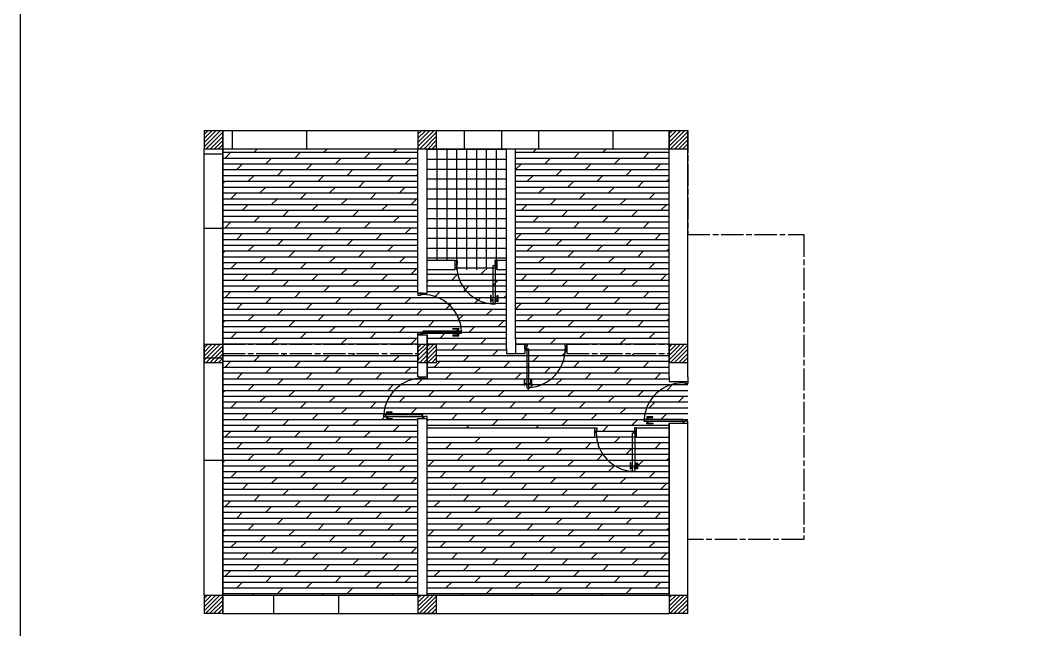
# Model space of a CAD drawing. Header units: inches. Extents: x 5 to 80005, y 6 to 60006.
# Drawn here: x 5 to 21884, y 32813 to 45927 of the extents above; entities that cross this region are included whole.
import ezdxf

# ---------------------------------------------------------------- set-up
doc = ezdxf.new("R2010")
doc.units = ezdxf.units.IN
doc.header["$MEASUREMENT"] = 0
doc.linetypes.add('ACAD_ISO08W100', pattern=[36, 24, -3, 6, -3])
doc.layers.add('freecads.com', color=7, linetype='Continuous')

# ---------------------------------------------------------------- blocks, each defined once
blk = doc.blocks.new('columnn')
h = blk.add_hatch()
h.set_pattern_fill('ANSI31', color=256, scale=500)
h.set_pattern_definition([(45, (-20875.046, -16891.983), (-44.19417, 44.19417), [])])
h.paths.add_polyline_path([(0, 200), (-200, 200), (-200, 0), (0, 0)])
h.paths.add_polyline_path([(200, 200), (0, 200), (0, 0), (200, 0)])
h.paths.add_polyline_path([(0, 0), (-200, 0), (-200, -200), (0, -200)])
h.paths.add_polyline_path([(200, 0), (0, 0), (0, -200), (200, -200)])
for p, q in [((-200, 200), (-200, -200)), ((-200, 200), (200, 200)), ((200, -200), (200, 200)), ((200, -200), (-200, -200))]:
    blk.add_line(p, q)

msp = doc.modelspace()

# ---------------------------------------------------------------- hatches: boundary and pattern name
at = {"ltscale": 20}
h = msp.add_hatch(dxfattribs=at)
h.set_pattern_fill('DOLMIT', color=33, scale=500)
h.set_pattern_definition([(0, (-682717.71, -293661.7), (0, 125), []), (45, (-682717.7, -293661.7), (-250, 250), [176.7767, -353.5534])])
h.paths.add_polyline_path([(8557.29238, 43157.29966), (4357.29238, 43157.29966), (4357.29238, 38957.29966), (8557.29238, 38957.29966), (8557.29238, 39157.29966), (8757.29238, 39157.29966), (8757.29238, 40057.29966), (8557.29238, 40057.29966)])
h.paths.add_polyline_path([(8557.29238, 37357.29966), (8757.29238, 37357.29966), (8757.29238, 38257.29966), (8557.29238, 38257.29966), (8557.29238, 38757.29966), (4357.29238, 38757.29966), (4357.29238, 38557.29966), (4357.29238, 33557.29966), (8557.29238, 33557.29966)])
h.paths.add_polyline_path([(14357.29238, 38157.29966), (13957.29238, 38157.29966), (13957.29238, 38257.29966), (13957.29238, 38757.29966), (11757.29238, 38757.29966), (10857.29238, 38757.29966), (10457.29238, 38757.29966), (10457.29238, 38857.29966), (10457.29238, 40557.29966), (10257.29238, 40557.29966), (9357.29238, 40557.29966), (8757.29238, 40557.29966), (8757.29238, 40057.29966), (8757.29238, 39157.29966), (8757.29238, 38957.29966), (8957.29238, 38957.29966), (8957.29238, 38557.29966), (8757.29238, 38557.29966), (8757.29238, 38257.29966), (8757.29238, 37357.29966), (8757.29238, 37157.29966), (12257.29238, 37157.29966), (12357.29238, 37157.29966), (13257.29238, 37157.29966), (13957.29238, 37157.29966), (13957.29238, 37257.29966), (14357.29238, 37257.29966)])
h.paths.add_polyline_path([(13957.29238, 36957.29966), (13257.29238, 36957.29966), (13257.29238, 37157.29966), (12357.29238, 37157.29966), (12357.29238, 36957.29966), (12257.29238, 36957.29966), (8757.29238, 36957.29966), (8757.29238, 33557.29966), (8957.29238, 33557.29966), (13957.29238, 33557.29966)])
h.paths.add_polyline_path([(13957.29238, 43157.29966), (10657.29238, 43157.29966), (10657.29238, 39057.29966), (10657.29238, 38957.29966), (10857.29238, 38957.29966), (10857.29238, 38757.29966), (11757.29238, 38757.29966), (11757.29238, 38957.29966), (13957.29238, 38957.29966)])
at = {"ltscale": 20, "true_color": 0xadddf7}
h = msp.add_hatch(dxfattribs=at)
h.set_pattern_fill('NET', color=141, scale=1700)
h.set_pattern_definition([(0, (-682717.7, -293661.7), (0, 212.5), []), (90, (-682717.7, -293661.7), (-212.5, 1e-14), [])])
h.paths.add_polyline_path([(10457.29238, 43157.29966), (8757.29238, 43157.29966), (8757.29238, 40757.29966), (9357.29238, 40757.29966), (9357.29238, 40557.29966), (10257.29238, 40557.29966), (10257.29238, 40757.29966), (10457.29238, 40757.29966)])

# ---------------------------------------------------------------- linework, layer by layer
for p, q in [((4357.29238, 43557.29966), (4357.29238, 33157.29966)), ((4357.29238, 43557.29966), (13957.29238, 43557.29966)), ((4557.29238, 43557.29966), (4557.29238, 43157.29966)), ((6157.29238, 43557.29966), (6157.29238, 43157.29966)), ((9557.29238, 43157.29966), (9557.29238, 43557.29966)), ((10357.29238, 43157.29966), (10357.29238, 43557.29966)), ((11157.29238, 43157.29966), (11157.29238, 43557.29966)), ((12757.29238, 43157.29966), (12757.29238, 43557.29966)), ((13957.29238, 38257.29966), (13957.29238, 43557.29966)), ((14357.29238, 43157.29966), (3957.29238, 43157.29966)), ((3957.29238, 33557.29966), (3957.29238, 43157.29966)), ((4357.29238, 33557.29966), (4357.29238, 43157.29966)), ((13957.29238, 43157.29966), (4357.29238, 43157.29966)), ((8557.29238, 40057.29966), (8557.29238, 43157.29966)), ((8757.29238, 40057.29966), (8757.29238, 43157.29966)), ((10457.29238, 38857.29966), (10457.29238, 43157.29966)), ((10657.29238, 39057.29966), (10657.29238, 43157.29966)), ((13957.29238, 38257.29966), (13957.29238, 43157.29966)), ((14357.29238, 38257.29966), (14357.29238, 43157.29966)), ((3957.29238, 43057.29966), (4357.29238, 43057.29966)), ((3957.29238, 41457.29966), (4357.29238, 41457.29966)), ((9357.29238, 40757.29966), (8757.29238, 40757.29966)), ((9357.29238, 40557.29966), (9357.29238, 40757.29966)), ((10257.29238, 40557.29966), (10257.29238, 40757.29966)), ((10457.29238, 40757.29966), (10257.29238, 40757.29966)), ((9357.29238, 40557.29966), (8757.29238, 40557.29966)), ((9357.29238, 40557.29966), (8757.29238, 40557.29966)), ((10457.29238, 40557.29966), (10257.29238, 40557.29966)), ((10457.29238, 40557.29966), (10257.29238, 40557.29966)), ((8557.29238, 40057.29966), (8757.29238, 40057.29966)), ((8557.29238, 39157.29966), (8757.29238, 39157.29966)), ((8557.29238, 38257.29966), (8557.29238, 39157.29966)), ((8757.29238, 38257.29966), (8757.29238, 39157.29966)), ((4357.29238, 38657.29966), (3957.29238, 38657.29966)), ((8557.29238, 38257.29966), (8757.29238, 38257.29966)), ((13957.29238, 38157.29966), (14357.29238, 38157.29966)), ((8557.29238, 37357.29966), (8757.29238, 37357.29966)), ((8557.29238, 33557.29966), (8557.29238, 37357.29966)), ((8757.29238, 33557.29966), (8757.29238, 37357.29966)), ((13957.29238, 37257.29966), (13957.29238, 33157.29966)), ((13957.29238, 37257.29966), (14357.29238, 37257.29966)), ((13957.29238, 33557.29966), (13957.29238, 37257.29966)), ((14357.29238, 33557.29966), (14357.29238, 37257.29966)), ((8757.29238, 37157.29966), (12257.29238, 37157.29966)), ((12357.29238, 36957.29966), (12357.29238, 37157.29966)), ((13257.29238, 37157.29966), (13957.29238, 37157.29966)), ((13257.29238, 37157.29966), (13957.29238, 37157.29966)), ((13257.29238, 36957.29966), (13257.29238, 37157.29966)), ((8757.29238, 36957.29966), (12257.29238, 36957.29966)), ((13257.29238, 36957.29966), (13957.29238, 36957.29966)), ((4357.29238, 36457.29966), (3957.29238, 36457.29966)), ((4357.29238, 33557.29966), (13957.29238, 33557.29966)), ((5457.29238, 33157.29966), (5457.29238, 33557.29966)), ((6857.29238, 33157.29966), (6857.29238, 33557.29966)), ((4357.29238, 33157.29966), (13957.29238, 33157.29966))]:
    msp.add_line(p, q)
at = {"color": 7, "linetype": 'ACAD_ISO08W100', "ltscale": 20}
for p, q in [((14357.29238, 43557.29966), (14357.29238, 41317.29966)), ((14357.29238, 41317.29966), (16858.29238, 41317.29966)), ((16858.29238, 41317.29966), (16858.29238, 34752.29966)), ((16858.29238, 34752.29966), (14357.29238, 34752.29966))]:
    msp.add_line(p, q, dxfattribs=at)
at = {"color": 7, "linetype": 'ACAD_ISO08W100', "ltscale": 20, "true_color": 0xffffff}
for p, q in [((13957.29238, 38957.29966), (13957.29238, 43157.29966)), ((4357.29238, 38957.29966), (8557.29238, 38957.29966)), ((10657.29238, 39057.29966), (10657.29238, 38757.29966)), ((10657.29238, 38957.29966), (10857.29238, 38957.29966)), ((10857.29238, 38957.29966), (10857.29238, 38757.29966)), ((11757.29238, 38957.29966), (13957.29238, 38957.29966)), ((11757.29238, 38957.29966), (11757.29238, 38757.29966)), ((4357.29238, 38757.29966), (8557.29238, 38757.29966)), ((10457.29238, 38857.29966), (10457.29238, 38757.29966)), ((10457.29238, 38757.29966), (10857.29238, 38757.29966)), ((11757.29238, 38757.29966), (13957.29238, 38757.29966)), ((13957.29238, 38257.29966), (13957.29238, 38157.29966)), ((14357.29238, 38257.29966), (14357.29238, 38157.29966)), ((12257.29238, 37157.29966), (12357.29238, 37157.29966)), ((12257.29238, 36957.29966), (12357.29238, 36957.29966))]:
    msp.add_line(p, q, dxfattribs=at)
at = {"color": 7, "ltscale": 20}
msp.add_line((8757.29238, 40057.29966), (8757.29238, 40057.29966), dxfattribs=at)
at = {"linetype": 'ACAD_ISO08W100', "ltscale": 20}
msp.add_line((8757.29238, 39157.29966), (8757.29238, 38257.29966), dxfattribs=at)
at = {"color": 7, "ltscale": 20}
msp.add_lwpolyline([(4.79238, 60005.79966), (80004.79238, 60005.79966), (80004.79238, 5.79966), (4.79238, 5.79966)], close=True, dxfattribs=at)
at = {"layer": 'freecads.com'}
for p, q in [((9357.29238, 40657.29966), (9357.29238, 40757.29966)), ((9357.29238, 40757.29966), (9402.29238, 40757.29966)), ((9402.29238, 40704.29966), (9390.29238, 40704.29966)), ((9390.29238, 40704.29966), (9390.29238, 40657.29966)), ((9402.29238, 40757.29966), (9402.29238, 40704.29966)), ((10257.29238, 40757.29966), (10212.29238, 40757.29966)), ((10212.29238, 40757.29966), (10212.29238, 40704.29966)), ((10212.29238, 40704.29966), (10224.29238, 40704.29966)), ((10224.29238, 40704.29966), (10224.29238, 40657.29966)), ((10257.29238, 40657.29966), (10257.29238, 40757.29966)), ((9390.29238, 40657.29966), (9357.29238, 40657.29966)), ((10173.93906, 39819.57214), (10173.93906, 40651.94633)), ((10173.93906, 40651.94633), (10218.93906, 40651.94633)), ((10188.93906, 40649.94633), (10188.93906, 40651.94633)), ((10188.93906, 40651.94633), (10218.93906, 40651.94633)), ((10218.93906, 40649.94633), (10188.93906, 40649.94633)), ((10218.93906, 40651.94633), (10218.93906, 39819.57214)), ((10218.93906, 40651.94633), (10218.93906, 40649.94633)), ((10224.29238, 40687.29966), (10224.29238, 40657.29966)), ((10224.29238, 40657.29966), (10257.29238, 40657.29966)), ((10224.29238, 40657.29966), (10226.29238, 40657.29966)), ((10226.29238, 40657.29966), (10226.29238, 40687.29966)), ((8657.29238, 40057.29966), (8557.29238, 40057.29966)), ((8557.29238, 40057.29966), (8557.29238, 40012.29966)), ((8657.29238, 40024.29966), (8657.29238, 40057.29966)), ((8557.29238, 40012.29966), (8610.29238, 40012.29966)), ((8610.29238, 40012.29966), (8610.29238, 40024.29966)), ((8610.29238, 40024.29966), (8657.29238, 40024.29966)), ((10132.93906, 40004.85484), (10117.93906, 40004.85484)), ((10117.93906, 40004.85484), (10117.93906, 39877.35994)), ((10117.93906, 39877.35994), (10132.93906, 39877.35994)), ((10132.93906, 39877.35994), (10132.93906, 40004.85484)), ((10168.93906, 39904.35484), (10132.93906, 39904.35484)), ((10168.93906, 39889.35484), (10132.93906, 39889.35484)), ((10173.93906, 39921.85484), (10168.93906, 39921.85484)), ((10168.93906, 39921.85484), (10168.93906, 39871.85484)), ((10168.93906, 39871.85484), (10173.93906, 39871.85484)), ((10173.93906, 39871.85484), (10173.93906, 39921.85484)), ((10218.93906, 39871.85484), (10218.93906, 39921.85484)), ((10218.93906, 39921.85484), (10223.93906, 39921.85484)), ((10223.93906, 39871.85484), (10218.93906, 39871.85484)), ((10223.93906, 39921.85484), (10223.93906, 39871.85484)), ((10223.93906, 39904.35484), (10259.93906, 39904.35484)), ((10223.93906, 39889.35484), (10259.93906, 39889.35484)), ((10259.93906, 39877.35994), (10259.93906, 40004.85484)), ((10259.93906, 40004.85484), (10274.93906, 40004.85484)), ((10274.93906, 39877.35994), (10259.93906, 39877.35994)), ((10274.93906, 40004.85484), (10274.93906, 39877.35994)), ((10218.93906, 39819.57214), (10173.93906, 39819.57214)), ((8557.29238, 39157.29966), (8557.29238, 39202.29966)), ((8557.29238, 39202.29966), (8610.29238, 39202.29966)), ((8610.29238, 39202.29966), (8610.29238, 39190.29966)), ((8610.29238, 39190.29966), (8657.29238, 39190.29966)), ((8627.29238, 39188.29966), (8627.29238, 39190.29966)), ((8627.29238, 39190.29966), (8657.29238, 39190.29966)), ((8657.29238, 39188.29966), (8627.29238, 39188.29966)), ((8657.29238, 39190.29966), (8657.29238, 39157.29966)), ((8657.29238, 39190.29966), (8657.29238, 39188.29966)), ((9495.0199, 39240.65298), (8662.6457, 39240.65298)), ((8662.6457, 39240.65298), (8662.6457, 39195.65298)), ((8664.6457, 39225.65298), (8662.6457, 39225.65298)), ((8662.6457, 39225.65298), (8662.6457, 39195.65298)), ((8662.6457, 39195.65298), (9495.0199, 39195.65298)), ((8662.6457, 39195.65298), (8664.6457, 39195.65298)), ((8664.6457, 39195.65298), (8664.6457, 39225.65298)), ((9309.73719, 39281.65298), (9309.73719, 39296.65298)), ((9309.73719, 39296.65298), (9437.23209, 39296.65298)), ((9437.23209, 39281.65298), (9309.73719, 39281.65298)), ((9392.73719, 39240.65298), (9392.73719, 39245.65298)), ((9392.73719, 39245.65298), (9442.73719, 39245.65298)), ((9442.73719, 39240.65298), (9392.73719, 39240.65298)), ((9442.73719, 39195.65298), (9392.73719, 39195.65298)), ((9392.73719, 39195.65298), (9392.73719, 39190.65298)), ((9392.73719, 39190.65298), (9442.73719, 39190.65298)), ((9410.23719, 39245.65298), (9410.23719, 39281.65298)), ((9410.23719, 39190.65298), (9410.23719, 39154.65298)), ((9425.23719, 39245.65298), (9425.23719, 39281.65298)), ((9425.23719, 39190.65298), (9425.23719, 39154.65298)), ((9437.23209, 39296.65298), (9437.23209, 39281.65298)), ((9442.73719, 39245.65298), (9442.73719, 39240.65298)), ((9442.73719, 39190.65298), (9442.73719, 39195.65298)), ((9495.0199, 39195.65298), (9495.0199, 39240.65298)), ((8657.29238, 39157.29966), (8557.29238, 39157.29966)), ((9437.23209, 39154.65298), (9309.73719, 39154.65298)), ((9309.73719, 39154.65298), (9309.73719, 39139.65298)), ((9309.73719, 39139.65298), (9437.23209, 39139.65298)), ((9437.23209, 39139.65298), (9437.23209, 39154.65298)), ((10857.29238, 38857.29966), (10857.29238, 38957.29966)), ((10857.29238, 38957.29966), (10902.29238, 38957.29966)), ((10902.29238, 38957.29966), (10902.29238, 38904.29966)), ((11757.29238, 38957.29966), (11712.29238, 38957.29966)), ((11712.29238, 38957.29966), (11712.29238, 38904.29966)), ((11757.29238, 38857.29966), (11757.29238, 38957.29966)), ((10890.29238, 38857.29966), (10857.29238, 38857.29966)), ((10888.29238, 38857.29966), (10888.29238, 38887.29966)), ((10888.29238, 38887.29966), (10890.29238, 38887.29966)), ((10890.29238, 38857.29966), (10888.29238, 38857.29966)), ((10902.29238, 38904.29966), (10890.29238, 38904.29966)), ((10890.29238, 38904.29966), (10890.29238, 38857.29966)), ((10890.29238, 38887.29966), (10890.29238, 38857.29966)), ((10895.6457, 38851.94633), (10895.6457, 38019.57214)), ((10940.6457, 38851.94633), (10895.6457, 38851.94633)), ((10925.6457, 38851.94633), (10895.6457, 38851.94633)), ((10895.6457, 38851.94633), (10895.6457, 38849.94633)), ((10895.6457, 38849.94633), (10925.6457, 38849.94633)), ((10925.6457, 38849.94633), (10925.6457, 38851.94633)), ((10940.6457, 38019.57214), (10940.6457, 38851.94633)), ((11712.29238, 38904.29966), (11724.29238, 38904.29966)), ((11724.29238, 38904.29966), (11724.29238, 38857.29966)), ((11724.29238, 38857.29966), (11757.29238, 38857.29966)), ((8657.29238, 38224.29966), (8657.29238, 38257.29966)), ((8657.29238, 38257.29966), (8757.29238, 38257.29966)), ((8704.29238, 38224.29966), (8657.29238, 38224.29966)), ((8704.29238, 38212.29966), (8704.29238, 38224.29966)), ((8757.29238, 38212.29966), (8704.29238, 38212.29966)), ((8757.29238, 38257.29966), (8757.29238, 38212.29966)), ((8757.29238, 38257.29966), (8757.29238, 38212.29966)), ((10854.6457, 38204.85484), (10839.6457, 38204.85484)), ((10839.6457, 38204.85484), (10839.6457, 38077.35994)), ((10839.6457, 38077.35994), (10854.6457, 38077.35994)), ((10854.6457, 38077.35994), (10854.6457, 38204.85484)), ((10890.6457, 38104.35484), (10854.6457, 38104.35484)), ((10890.6457, 38089.35484), (10854.6457, 38089.35484)), ((10895.6457, 38121.85484), (10890.6457, 38121.85484)), ((10890.6457, 38121.85484), (10890.6457, 38071.85484)), ((10890.6457, 38071.85484), (10895.6457, 38071.85484)), ((10895.6457, 38071.85484), (10895.6457, 38121.85484)), ((10940.6457, 38071.85484), (10940.6457, 38121.85484)), ((10940.6457, 38121.85484), (10945.6457, 38121.85484)), ((10945.6457, 38071.85484), (10940.6457, 38071.85484)), ((10945.6457, 38121.85484), (10945.6457, 38071.85484)), ((10945.6457, 38104.35484), (10981.6457, 38104.35484)), ((10945.6457, 38089.35484), (10981.6457, 38089.35484)), ((10981.6457, 38077.35994), (10981.6457, 38204.85484)), ((10981.6457, 38204.85484), (10996.6457, 38204.85484)), ((10996.6457, 38077.35994), (10981.6457, 38077.35994)), ((10996.6457, 38204.85484), (10996.6457, 38077.35994)), ((14257.29238, 38124.29966), (14257.29238, 38157.29966)), ((14304.29238, 38124.29966), (14257.29238, 38124.29966)), ((14304.29238, 38112.29966), (14304.29238, 38124.29966)), ((14357.29238, 38112.29966), (14304.29238, 38112.29966)), ((14357.29238, 38157.29966), (14357.29238, 38112.29966)), ((14357.29238, 38157.29966), (14357.29238, 38112.29966)), ((10895.6457, 38019.57214), (10940.6457, 38019.57214)), ((7819.56486, 37395.65298), (7819.56486, 37440.65298)), ((7819.56486, 37440.65298), (8651.93906, 37440.65298)), ((7871.84756, 37445.65298), (7871.84756, 37440.65298)), ((7921.84756, 37445.65298), (7871.84756, 37445.65298)), ((7871.84756, 37440.65298), (7921.84756, 37440.65298)), ((7877.35267, 37496.65298), (7877.35267, 37481.65298)), ((8004.84756, 37496.65298), (7877.35267, 37496.65298)), ((7877.35267, 37481.65298), (8004.84756, 37481.65298)), ((7889.34756, 37445.65298), (7889.34756, 37481.65298)), ((7904.34756, 37445.65298), (7904.34756, 37481.65298)), ((7921.84756, 37440.65298), (7921.84756, 37445.65298)), ((8004.84756, 37481.65298), (8004.84756, 37496.65298)), ((8649.93906, 37425.65298), (8651.93906, 37425.65298)), ((8649.93906, 37395.65298), (8649.93906, 37425.65298)), ((8651.93906, 37440.65298), (8651.93906, 37395.65298)), ((8651.93906, 37425.65298), (8651.93906, 37395.65298)), ((8651.93906, 37395.65298), (7819.56486, 37395.65298)), ((7871.84756, 37390.65298), (7871.84756, 37395.65298)), ((7871.84756, 37395.65298), (7921.84756, 37395.65298)), ((7921.84756, 37390.65298), (7871.84756, 37390.65298)), ((7877.35267, 37339.65298), (7877.35267, 37354.65298)), ((7877.35267, 37354.65298), (8004.84756, 37354.65298)), ((8004.84756, 37339.65298), (7877.35267, 37339.65298)), ((7889.34756, 37390.65298), (7889.34756, 37354.65298)), ((7904.34756, 37390.65298), (7904.34756, 37354.65298)), ((7921.84756, 37395.65298), (7921.84756, 37390.65298)), ((8004.84756, 37354.65298), (8004.84756, 37339.65298)), ((8651.93906, 37395.65298), (8649.93906, 37395.65298)), ((8704.29238, 37390.29966), (8657.29238, 37390.29966)), ((8657.29238, 37390.29966), (8657.29238, 37357.29966)), ((8657.29238, 37390.29966), (8657.29238, 37388.29966)), ((8687.29238, 37390.29966), (8657.29238, 37390.29966)), ((8657.29238, 37388.29966), (8687.29238, 37388.29966)), ((8657.29238, 37357.29966), (8757.29238, 37357.29966)), ((8687.29238, 37388.29966), (8687.29238, 37390.29966)), ((8704.29238, 37402.29966), (8704.29238, 37390.29966)), ((8757.29238, 37402.29966), (8704.29238, 37402.29966)), ((8757.29238, 37357.29966), (8757.29238, 37402.29966)), ((8757.29238, 37357.29966), (8757.29238, 37402.29966)), ((13419.56486, 37295.65298), (13419.56486, 37340.65298)), ((13419.56486, 37340.65298), (14251.93906, 37340.65298)), ((14251.93906, 37295.65298), (13419.56486, 37295.65298)), ((13471.84756, 37345.65298), (13471.84756, 37340.65298)), ((13521.84756, 37345.65298), (13471.84756, 37345.65298)), ((13471.84756, 37340.65298), (13521.84756, 37340.65298)), ((13471.84756, 37290.65298), (13471.84756, 37295.65298)), ((13471.84756, 37295.65298), (13521.84756, 37295.65298)), ((13521.84756, 37290.65298), (13471.84756, 37290.65298)), ((13477.35267, 37396.65298), (13477.35267, 37381.65298)), ((13604.84756, 37396.65298), (13477.35267, 37396.65298)), ((13477.35267, 37381.65298), (13604.84756, 37381.65298)), ((13477.35267, 37239.65298), (13477.35267, 37254.65298)), ((13477.35267, 37254.65298), (13604.84756, 37254.65298)), ((13604.84756, 37239.65298), (13477.35267, 37239.65298)), ((13489.34756, 37345.65298), (13489.34756, 37381.65298)), ((13489.34756, 37290.65298), (13489.34756, 37254.65298)), ((13504.34756, 37345.65298), (13504.34756, 37381.65298)), ((13504.34756, 37290.65298), (13504.34756, 37254.65298)), ((13521.84756, 37340.65298), (13521.84756, 37345.65298)), ((13521.84756, 37295.65298), (13521.84756, 37290.65298)), ((13604.84756, 37381.65298), (13604.84756, 37396.65298)), ((13604.84756, 37254.65298), (13604.84756, 37239.65298)), ((14249.93906, 37325.65298), (14251.93906, 37325.65298)), ((14249.93906, 37295.65298), (14249.93906, 37325.65298)), ((14251.93906, 37295.65298), (14249.93906, 37295.65298)), ((14251.93906, 37340.65298), (14251.93906, 37295.65298)), ((14251.93906, 37325.65298), (14251.93906, 37295.65298)), ((14304.29238, 37290.29966), (14257.29238, 37290.29966)), ((14257.29238, 37290.29966), (14257.29238, 37257.29966)), ((14257.29238, 37290.29966), (14257.29238, 37288.29966)), ((14287.29238, 37290.29966), (14257.29238, 37290.29966)), ((14257.29238, 37288.29966), (14287.29238, 37288.29966)), ((14287.29238, 37288.29966), (14287.29238, 37290.29966)), ((14304.29238, 37302.29966), (14304.29238, 37290.29966)), ((14357.29238, 37302.29966), (14304.29238, 37302.29966)), ((14357.29238, 37257.29966), (14357.29238, 37302.29966)), ((14357.29238, 37257.29966), (14357.29238, 37302.29966)), ((12357.29238, 37057.29966), (12357.29238, 37157.29966)), ((12357.29238, 37157.29966), (12402.29238, 37157.29966)), ((12390.29238, 37057.29966), (12357.29238, 37057.29966)), ((12402.29238, 37104.29966), (12390.29238, 37104.29966)), ((12390.29238, 37104.29966), (12390.29238, 37057.29966)), ((12402.29238, 37157.29966), (12402.29238, 37104.29966)), ((13173.93906, 36219.57214), (13173.93906, 37051.94633)), ((13173.93906, 37051.94633), (13218.93906, 37051.94633)), ((13188.93906, 37049.94633), (13188.93906, 37051.94633)), ((13188.93906, 37051.94633), (13218.93906, 37051.94633)), ((13218.93906, 37049.94633), (13188.93906, 37049.94633)), ((13257.29238, 37157.29966), (13212.29238, 37157.29966)), ((13212.29238, 37157.29966), (13212.29238, 37104.29966)), ((13212.29238, 37104.29966), (13224.29238, 37104.29966)), ((13218.93906, 37051.94633), (13218.93906, 36219.57214)), ((13218.93906, 37051.94633), (13218.93906, 37049.94633)), ((13224.29238, 37104.29966), (13224.29238, 37057.29966)), ((13226.29238, 37087.29966), (13224.29238, 37087.29966)), ((13224.29238, 37087.29966), (13224.29238, 37057.29966)), ((13224.29238, 37057.29966), (13257.29238, 37057.29966)), ((13224.29238, 37057.29966), (13226.29238, 37057.29966)), ((13226.29238, 37057.29966), (13226.29238, 37087.29966)), ((13257.29238, 37057.29966), (13257.29238, 37157.29966)), ((13132.93906, 36404.85484), (13117.93906, 36404.85484)), ((13117.93906, 36404.85484), (13117.93906, 36277.35994)), ((13132.93906, 36277.35994), (13132.93906, 36404.85484)), ((13173.93906, 36321.85484), (13168.93906, 36321.85484)), ((13168.93906, 36321.85484), (13168.93906, 36271.85484)), ((13173.93906, 36271.85484), (13173.93906, 36321.85484)), ((13218.93906, 36271.85484), (13218.93906, 36321.85484)), ((13218.93906, 36321.85484), (13223.93906, 36321.85484)), ((13223.93906, 36321.85484), (13223.93906, 36271.85484)), ((13259.93906, 36277.35994), (13259.93906, 36404.85484)), ((13259.93906, 36404.85484), (13274.93906, 36404.85484)), ((13274.93906, 36404.85484), (13274.93906, 36277.35994)), ((13117.93906, 36277.35994), (13132.93906, 36277.35994)), ((13168.93906, 36304.35484), (13132.93906, 36304.35484)), ((13168.93906, 36289.35484), (13132.93906, 36289.35484)), ((13168.93906, 36271.85484), (13173.93906, 36271.85484)), ((13218.93906, 36219.57214), (13173.93906, 36219.57214)), ((13223.93906, 36271.85484), (13218.93906, 36271.85484)), ((13223.93906, 36304.35484), (13259.93906, 36304.35484)), ((13223.93906, 36289.35484), (13259.93906, 36289.35484)), ((13274.93906, 36277.35994), (13259.93906, 36277.35994))]:
    msp.add_line(p, q, dxfattribs=at)
for centre in [(10223.29238, 40652.94633), (8661.6457, 39191.29966), (10891.29238, 38852.94633), (8652.93906, 37391.29966), (14252.93906, 37291.29966), (13223.29238, 37052.94633)]:
    msp.add_circle(centre, 6, dxfattribs=at)
for centre, start, end in [((10223.29238, 40652.94633), 179.70056315, 266.603413626), ((8661.6457, 39191.29966), 3.396586374, 90.29943685), ((10891.29238, 38852.94633), 273.396586374, 0.29943685), ((8652.93906, 37391.29966), 89.700563157, 176.603413626), ((14252.93906, 37291.29966), 89.700563157, 176.603413626), ((13223.29238, 37052.94633), 179.70056315, 266.603413626)]:
    msp.add_arc(centre, 833.01138, start, end, dxfattribs=at)

# ---------------------------------------------------------------- block references
for p in [(4157.29238, 43357.29966), (8757.29238, 43357.29966), (14157.29238, 43357.29966), (4157.29238, 38757.29966), (8757.29238, 38757.29966), (14157.29238, 38757.29966), (4157.29238, 33357.29966), (8757.29238, 33357.29966), (14157.29238, 33357.29966)]:
    msp.add_blockref('columnn', p)

doc.saveas('drawing.dxf')
